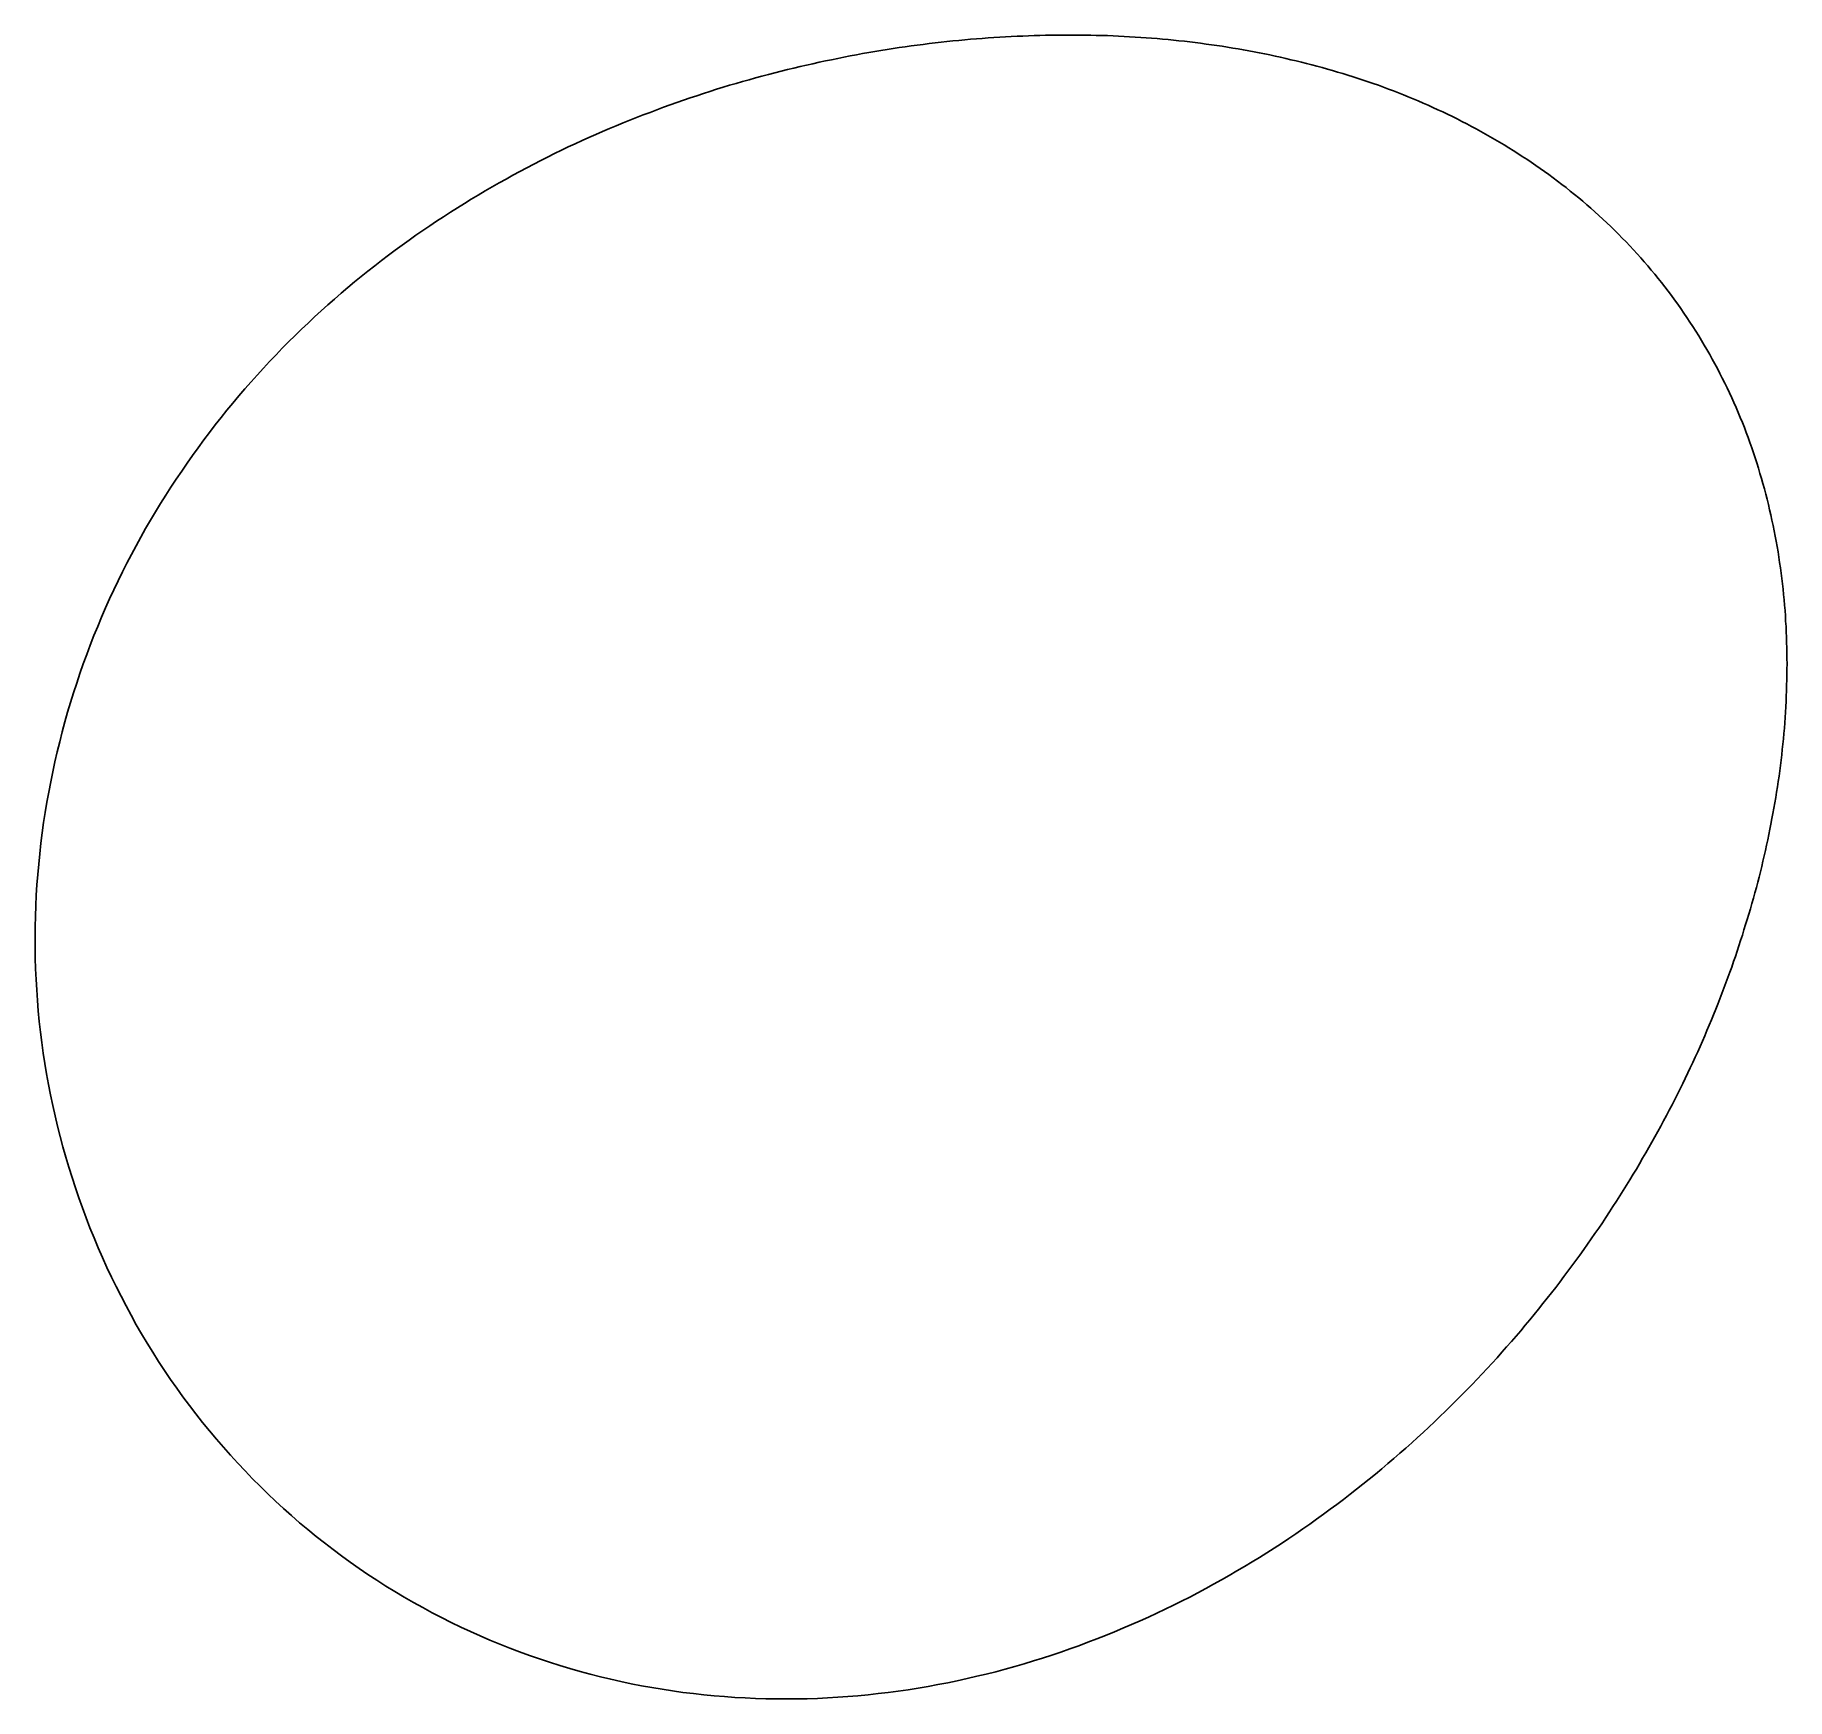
# Model space of a CAD drawing. Header units: metres. Extents: x -91 to 49, y -83 to 50.
import ezdxf

# ---------------------------------------------------------------- set-up
doc = ezdxf.new("R2010")
doc.units = ezdxf.units.M

msp = doc.modelspace()

# ---------------------------------------------------------------- linework, layer by layer
msp.add_lwpolyline([(49.04, 0), (49.03, -0.43), (49.03, -0.86), (49.02, -1.28), (49.01, -1.71), (49, -2.14), (48.98, -2.57), (48.97, -2.99), (48.94, -3.42), (48.92, -3.85), (48.89, -4.28), (48.86, -4.7), (48.83, -5.13), (48.79, -5.56), (48.75, -5.99), (48.71, -6.41), (48.66, -6.84), (48.62, -7.27), (48.57, -7.69), (48.52, -8.12), (48.46, -8.54), (48.4, -8.97), (48.34, -9.4), (48.28, -9.82), (48.21, -10.25), (48.14, -10.67), (48.07, -11.1), (48, -11.52), (47.92, -11.95), (47.84, -12.37), (47.76, -12.8), (47.68, -13.22), (47.59, -13.65), (47.5, -14.07), (47.41, -14.49), (47.31, -14.92), (47.22, -15.34), (47.12, -15.77), (47.02, -16.19), (46.91, -16.61), (46.81, -17.04), (46.7, -17.46), (46.59, -17.88), (46.47, -18.31), (46.35, -18.73), (46.24, -19.15), (46.11, -19.57), (45.99, -20), (45.86, -20.42), (45.73, -20.84), (45.6, -21.27), (45.47, -21.69), (45.33, -22.11), (45.2, -22.53), (45.06, -22.96), (44.91, -23.38), (44.77, -23.8), (44.62, -24.23), (44.47, -24.65), (44.31, -25.07), (44.16, -25.5), (44, -25.92), (43.84, -26.34), (43.68, -26.77), (43.51, -27.19), (43.34, -27.61), (43.17, -28.04), (43, -28.46), (42.82, -28.88), (42.64, -29.31), (42.46, -29.73), (42.28, -30.15), (42.09, -30.58), (41.9, -31), (41.71, -31.43), (41.51, -31.85), (41.31, -32.28), (41.11, -32.7), (40.91, -33.13), (40.7, -33.55), (40.49, -33.98), (40.28, -34.4), (40.06, -34.83), (39.85, -35.25), (39.63, -35.68), (39.4, -36.11), (39.18, -36.53), (38.95, -36.96), (38.71, -37.38), (38.48, -37.81), (38.24, -38.24), (38, -38.67), (37.75, -39.09), (37.5, -39.52), (37.25, -39.95), (37, -40.38), (36.74, -40.8), (36.48, -41.23), (36.22, -41.66), (35.95, -42.09), (35.68, -42.52), (35.4, -42.95), (35.13, -43.38), (34.85, -43.81), (34.56, -44.24), (34.28, -44.67), (33.99, -45.1), (33.69, -45.53), (33.39, -45.96), (33.09, -46.39), (32.79, -46.82), (32.48, -47.26), (32.17, -47.69), (31.85, -48.12), (31.53, -48.55), (31.21, -48.98), (30.88, -49.42), (30.55, -49.85), (30.21, -50.28), (29.87, -50.71), (29.53, -51.14), (29.18, -51.58), (28.83, -52.01), (28.47, -52.44), (28.11, -52.87), (27.75, -53.3), (27.38, -53.74), (27.01, -54.17), (26.63, -54.6), (26.25, -55.03), (25.86, -55.46), (25.47, -55.89), (25.07, -56.32), (24.67, -56.75), (24.27, -57.18), (23.86, -57.6), (23.45, -58.03), (23.03, -58.46), (22.6, -58.89), (22.18, -59.31), (21.74, -59.74), (21.3, -60.16), (20.86, -60.59), (20.41, -61.01), (19.96, -61.43), (19.5, -61.85), (19.04, -62.27), (18.57, -62.69), (18.09, -63.1), (17.62, -63.52), (17.13, -63.93), (16.64, -64.35), (16.15, -64.76), (15.64, -65.17), (15.14, -65.57), (14.63, -65.98), (14.11, -66.38), (13.59, -66.79), (13.06, -67.19), (12.53, -67.58), (11.99, -67.98), (11.44, -68.37), (10.89, -68.76), (10.33, -69.15), (9.77, -69.54), (9.21, -69.92), (8.63, -70.3), (8.05, -70.68), (7.47, -71.05), (6.88, -71.42), (6.28, -71.79), (5.68, -72.15), (5.07, -72.51), (4.46, -72.87), (3.84, -73.22), (3.21, -73.57), (2.58, -73.91), (1.94, -74.25), (1.3, -74.59), (0.65, -74.92), (0, -75.24), (-0.66, -75.57), (-1.32, -75.88), (-2, -76.19), (-2.67, -76.5), (-3.35, -76.8), (-4.04, -77.09), (-4.73, -77.38), (-5.43, -77.67), (-6.13, -77.94), (-6.84, -78.21), (-7.56, -78.48), (-8.28, -78.74), (-9, -78.99), (-9.73, -79.23), (-10.46, -79.47), (-11.2, -79.7), (-11.95, -79.93), (-12.69, -80.15), (-13.45, -80.35), (-14.2, -80.56), (-14.97, -80.75), (-15.73, -80.93), (-16.5, -81.11), (-17.28, -81.28), (-18.05, -81.44), (-18.84, -81.59), (-19.62, -81.74), (-20.41, -81.87), (-21.21, -82), (-22, -82.11), (-22.8, -82.22), (-23.6, -82.31), (-24.41, -82.4), (-25.22, -82.48), (-26.03, -82.55), (-26.84, -82.6), (-27.65, -82.65), (-28.47, -82.69), (-29.29, -82.72), (-30.11, -82.73), (-30.93, -82.74), (-31.76, -82.74), (-32.58, -82.72), (-33.41, -82.7), (-34.24, -82.66), (-35.07, -82.61), (-35.89, -82.55), (-36.72, -82.48), (-37.55, -82.4), (-38.38, -82.31), (-39.21, -82.21), (-40.04, -82.09), (-40.87, -81.96), (-41.69, -81.83), (-42.52, -81.68), (-43.34, -81.52), (-44.17, -81.34), (-44.99, -81.16), (-45.81, -80.96), (-46.62, -80.75), (-47.44, -80.54), (-48.25, -80.3), (-49.06, -80.06), (-49.87, -79.81), (-50.67, -79.54), (-51.47, -79.26), (-52.27, -78.97), (-53.06, -78.67), (-53.85, -78.36), (-54.64, -78.03), (-55.42, -77.7), (-56.2, -77.35), (-56.97, -76.99), (-57.74, -76.62), (-58.5, -76.24), (-59.26, -75.85), (-60.01, -75.44), (-60.75, -75.03), (-61.49, -74.6), (-62.23, -74.16), (-62.96, -73.71), (-63.68, -73.25), (-64.39, -72.78), (-65.1, -72.3), (-65.8, -71.81), (-66.5, -71.31), (-67.18, -70.8), (-67.86, -70.27), (-68.53, -69.74), (-69.2, -69.2), (-69.85, -68.65), (-70.5, -68.08), (-71.14, -67.51), (-71.77, -66.93), (-72.4, -66.34), (-73.01, -65.74), (-73.62, -65.13), (-74.21, -64.51), (-74.8, -63.89), (-75.38, -63.25), (-75.95, -62.61), (-76.51, -61.96), (-77.07, -61.3), (-77.61, -60.63), (-78.14, -59.96), (-78.66, -59.28), (-79.18, -58.59), (-79.68, -57.89), (-80.17, -57.19), (-80.66, -56.48), (-81.13, -55.76), (-81.59, -55.03), (-82.04, -54.3), (-82.48, -53.56), (-82.91, -52.82), (-83.33, -52.07), (-83.73, -51.31), (-84.13, -50.55), (-84.52, -49.78), (-84.89, -49.01), (-85.26, -48.24), (-85.61, -47.45), (-85.95, -46.67), (-86.28, -45.88), (-86.61, -45.08), (-86.92, -44.29), (-87.21, -43.48), (-87.5, -42.68), (-87.78, -41.87), (-88.04, -41.06), (-88.3, -40.24), (-88.54, -39.42), (-88.77, -38.6), (-88.99, -37.78), (-89.2, -36.95), (-89.4, -36.12), (-89.59, -35.29), (-89.76, -34.46), (-89.92, -33.62), (-90.08, -32.78), (-90.22, -31.95), (-90.34, -31.11), (-90.46, -30.27), (-90.57, -29.43), (-90.66, -28.59), (-90.74, -27.74), (-90.81, -26.9), (-90.87, -26.06), (-90.92, -25.22), (-90.96, -24.37), (-90.99, -23.53), (-91, -22.69), (-91, -21.85), (-90.99, -21.01), (-90.97, -20.17), (-90.94, -19.33), (-90.9, -18.49), (-90.85, -17.66), (-90.79, -16.83), (-90.71, -16), (-90.63, -15.17), (-90.53, -14.34), (-90.43, -13.51), (-90.32, -12.69), (-90.19, -11.87), (-90.05, -11.06), (-89.91, -10.24), (-89.75, -9.43), (-89.59, -8.63), (-89.41, -7.82), (-89.23, -7.02), (-89.03, -6.23), (-88.83, -5.43), (-88.62, -4.64), (-88.4, -3.86), (-88.16, -3.08), (-87.92, -2.3), (-87.67, -1.53), (-87.42, -0.76), (-87.15, 0), (-86.87, 0.76), (-86.59, 1.51), (-86.3, 2.26), (-85.99, 3), (-85.68, 3.74), (-85.37, 4.47), (-85.04, 5.2), (-84.71, 5.92), (-84.37, 6.64), (-84.02, 7.35), (-83.66, 8.06), (-83.3, 8.75), (-82.92, 9.45), (-82.55, 10.14), (-82.16, 10.82), (-81.77, 11.49), (-81.37, 12.16), (-80.97, 12.82), (-80.55, 13.48), (-80.14, 14.13), (-79.71, 14.77), (-79.28, 15.41), (-78.85, 16.04), (-78.41, 16.67), (-77.96, 17.28), (-77.51, 17.9), (-77.06, 18.5), (-76.6, 19.1), (-76.13, 19.69), (-75.66, 20.27), (-75.18, 20.85), (-74.7, 21.42), (-74.22, 21.99), (-73.73, 22.54), (-73.24, 23.09), (-72.75, 23.64), (-72.25, 24.17), (-71.74, 24.7), (-71.24, 25.23), (-70.73, 25.74), (-70.21, 26.25), (-69.7, 26.75), (-69.18, 27.25), (-68.66, 27.74), (-68.13, 28.22), (-67.61, 28.7), (-67.07, 29.16), (-66.54, 29.63), (-66.01, 30.08), (-65.47, 30.53), (-64.93, 30.97), (-64.39, 31.4), (-63.84, 31.83), (-63.3, 32.25), (-62.75, 32.67), (-62.21, 33.08), (-61.66, 33.48), (-61.11, 33.87), (-60.56, 34.26), (-60.01, 34.64), (-59.45, 35.02), (-58.9, 35.39), (-58.35, 35.75), (-57.79, 36.11), (-57.24, 36.46), (-56.68, 36.81), (-56.13, 37.15), (-55.57, 37.48), (-55.02, 37.81), (-54.46, 38.13), (-53.91, 38.45), (-53.35, 38.76), (-52.8, 39.07), (-52.24, 39.37), (-51.69, 39.66), (-51.14, 39.95), (-50.58, 40.24), (-50.03, 40.51), (-49.48, 40.79), (-48.93, 41.06), (-48.38, 41.32), (-47.83, 41.58), (-47.28, 41.83), (-46.73, 42.08), (-46.18, 42.32), (-45.64, 42.56), (-45.09, 42.79), (-44.55, 43.02), (-44, 43.24), (-43.46, 43.46), (-42.92, 43.68), (-42.38, 43.89), (-41.84, 44.09), (-41.31, 44.3), (-40.77, 44.49), (-40.24, 44.69), (-39.7, 44.88), (-39.17, 45.06), (-38.64, 45.24), (-38.11, 45.42), (-37.58, 45.59), (-37.06, 45.76), (-36.53, 45.93), (-36.01, 46.09), (-35.49, 46.25), (-34.97, 46.4), (-34.45, 46.55), (-33.93, 46.7), (-33.41, 46.84), (-32.9, 46.98), (-32.38, 47.12), (-31.87, 47.25), (-31.36, 47.38), (-30.85, 47.51), (-30.34, 47.63), (-29.84, 47.75), (-29.33, 47.87), (-28.83, 47.98), (-28.33, 48.09), (-27.83, 48.2), (-27.33, 48.3), (-26.83, 48.4), (-26.34, 48.5), (-25.84, 48.6), (-25.35, 48.69), (-24.86, 48.78), (-24.36, 48.87), (-23.88, 48.95), (-23.39, 49.03), (-22.9, 49.11), (-22.42, 49.19), (-21.93, 49.26), (-21.45, 49.33), (-20.97, 49.4), (-20.49, 49.46), (-20.01, 49.52), (-19.53, 49.58), (-19.06, 49.64), (-18.58, 49.69), (-18.11, 49.75), (-17.63, 49.8), (-17.16, 49.84), (-16.69, 49.89), (-16.22, 49.93), (-15.75, 49.97), (-15.29, 50), (-14.82, 50.04), (-14.36, 50.07), (-13.89, 50.1), (-13.43, 50.13), (-12.97, 50.15), (-12.51, 50.17), (-12.05, 50.19), (-11.59, 50.21), (-11.13, 50.23), (-10.68, 50.24), (-10.22, 50.25), (-9.77, 50.26), (-9.32, 50.26), (-8.86, 50.27), (-8.41, 50.27), (-7.96, 50.27), (-7.51, 50.27), (-7.06, 50.26), (-6.62, 50.25), (-6.17, 50.24), (-5.72, 50.23), (-5.28, 50.22), (-4.83, 50.2), (-4.39, 50.18), (-3.95, 50.16), (-3.51, 50.13), (-3.06, 50.11), (-2.62, 50.08), (-2.19, 50.05), (-1.75, 50.02), (-1.31, 49.98), (-0.87, 49.94), (-0.44, 49.9), (0, 49.86), (0.43, 49.81), (0.87, 49.77), (1.3, 49.72), (1.73, 49.66), (2.17, 49.61), (2.6, 49.55), (3.03, 49.49), (3.46, 49.43), (3.89, 49.37), (4.31, 49.3), (4.74, 49.23), (5.17, 49.16), (5.59, 49.08), (6.02, 49.01), (6.44, 48.93), (6.86, 48.85), (7.29, 48.76), (7.71, 48.68), (8.13, 48.59), (8.55, 48.49), (8.97, 48.4), (9.39, 48.3), (9.81, 48.2), (10.22, 48.1), (10.64, 48), (11.06, 47.89), (11.47, 47.78), (11.88, 47.67), (12.3, 47.55), (12.71, 47.43), (13.12, 47.31), (13.53, 47.19), (13.94, 47.06), (14.35, 46.93), (14.76, 46.8), (15.16, 46.67), (15.57, 46.53), (15.97, 46.39), (16.38, 46.25), (16.78, 46.1), (17.18, 45.95), (17.58, 45.8), (17.98, 45.64), (18.38, 45.49), (18.77, 45.33), (19.17, 45.16), (19.57, 45), (19.96, 44.83), (20.35, 44.66), (20.74, 44.48), (21.13, 44.3), (21.52, 44.12), (21.91, 43.94), (22.29, 43.75), (22.67, 43.56), (23.06, 43.36), (23.44, 43.17), (23.82, 42.97), (24.2, 42.77), (24.57, 42.56), (24.95, 42.35), (25.32, 42.14), (25.69, 41.92), (26.06, 41.71), (26.43, 41.49), (26.8, 41.26), (27.16, 41.03), (27.52, 40.81), (27.88, 40.57), (28.24, 40.34), (28.6, 40.1), (28.96, 39.85), (29.31, 39.61), (29.66, 39.36), (30.01, 39.11), (30.35, 38.85), (30.7, 38.59), (31.04, 38.33), (31.38, 38.07), (31.72, 37.8), (32.05, 37.53), (32.39, 37.26), (32.72, 36.98), (33.05, 36.7), (33.37, 36.42), (33.69, 36.13), (34.01, 35.84), (34.33, 35.55), (34.64, 35.25), (34.96, 34.96), (35.27, 34.65), (35.57, 34.35), (35.87, 34.04), (36.17, 33.73), (36.47, 33.42), (36.77, 33.1), (37.06, 32.79), (37.35, 32.46), (37.63, 32.14), (37.91, 31.81), (38.19, 31.48), (38.47, 31.15), (38.74, 30.82), (39.01, 30.48), (39.28, 30.14), (39.54, 29.79), (39.8, 29.45), (40.05, 29.1), (40.31, 28.75), (40.56, 28.4), (40.8, 28.04), (41.04, 27.69), (41.28, 27.33), (41.52, 26.96), (41.75, 26.6), (41.98, 26.23), (42.2, 25.86), (42.43, 25.49), (42.64, 25.12), (42.86, 24.74), (43.07, 24.37), (43.28, 23.99), (43.48, 23.61), (43.68, 23.22), (43.87, 22.84), (44.07, 22.45), (44.25, 22.06), (44.44, 21.67), (44.62, 21.28), (44.8, 20.89), (44.97, 20.49), (45.14, 20.1), (45.3, 19.7), (45.47, 19.3), (45.63, 18.9), (45.78, 18.5), (45.93, 18.09), (46.08, 17.69), (46.22, 17.28), (46.36, 16.87), (46.5, 16.47), (46.63, 16.06), (46.76, 15.65), (46.88, 15.23), (47, 14.82), (47.12, 14.41), (47.24, 13.99), (47.35, 13.58), (47.45, 13.16), (47.56, 12.74), (47.65, 12.32), (47.75, 11.91), (47.84, 11.49), (47.93, 11.07), (48.02, 10.64), (48.1, 10.22), (48.18, 9.8), (48.25, 9.38), (48.32, 8.96), (48.39, 8.53), (48.45, 8.11), (48.51, 7.68), (48.57, 7.26), (48.62, 6.83), (48.67, 6.41), (48.72, 5.98), (48.76, 5.56), (48.81, 5.13), (48.84, 4.7), (48.88, 4.28), (48.91, 3.85), (48.93, 3.42), (48.96, 2.99), (48.98, 2.57), (49, 2.14), (49.01, 1.71), (49.02, 1.28), (49.03, 0.86), (49.03, 0.43)], close=True)

doc.saveas('drawing.dxf')
